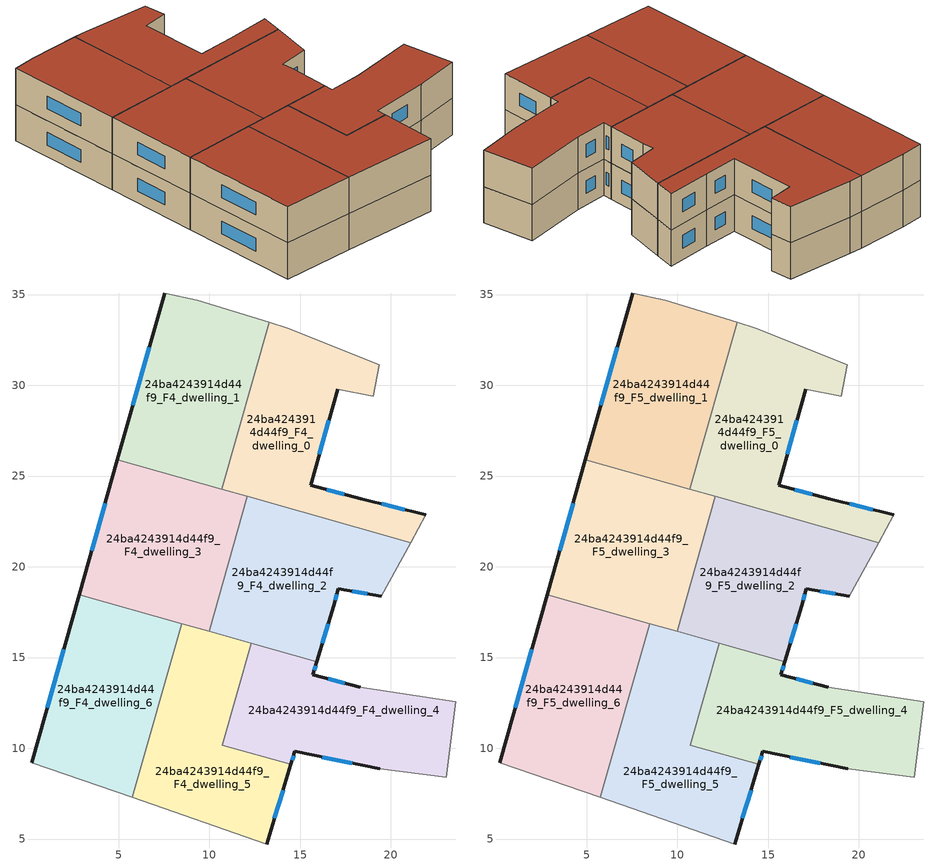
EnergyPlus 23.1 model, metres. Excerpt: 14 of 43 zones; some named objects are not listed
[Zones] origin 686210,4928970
24ba4243914d44f9_F4_dwelling_0
 floor to 24ba4243914d44f9_F3_dwelling_0 (EU_floor_Construction): 19.37,31.12 19.03,29.38 17.07,29.79 15.57,24.49 18.34,23.75 21.91,22.86 21.08,21.34 10.69,24.28 13.29,33.47 14.31,33.16 z12
 wall outside (EU_wall_Construction): 21.91,22.86 18.34,23.75 15.57,24.49 17.07,29.79 z12:15
 wall adiabatic (EU_wall_Construction): 17.07,29.79 19.03,29.38 19.37,31.12 14.31,33.16 13.29,33.47 / 21.08,21.34 21.91,22.86 z12:15
 wall to 24ba4243914d44f9_F4_dwelling_1 (EU_wall_Construction): 13.29,33.47 10.69,24.28 z12:15
 wall to 24ba4243914d44f9_F4_dwelling_2 (EU_wall_Construction): 12.08,23.88 21.08,21.34 z12:15
 wall to 24ba4243914d44f9_F4_dwelling_3 (EU_wall_Construction): 10.69,24.28 12.08,23.88 z12:15
 window (EU_Window_Construction): 16.06,26.21 16.58,28.06 / 17.44,23.99 16.47,24.25 / 20.75,23.15 19.5,23.46 z12.98:14.02
24ba4243914d44f9_F4_dwelling_1
 floor to 24ba4243914d44f9_F3_dwelling_1 (EU_floor_Construction): 13.29,33.47 10.69,24.28 4.93,25.91 7.53,35.08 9.32,34.7 z12
 wall outside (EU_wall_Construction): 7.53,35.08 4.93,25.91 z12:15
 wall adiabatic (EU_wall_Construction): 13.29,33.47 9.32,34.7 7.53,35.08 z12:15
 wall to 24ba4243914d44f9_F4_dwelling_3 (EU_wall_Construction): 4.93,25.91 10.69,24.28 z12:15
 window (EU_Window_Construction): 6.69,32.1 5.78,28.89 z12.98:14.02
24ba4243914d44f9_F4_dwelling_2
 floor to 24ba4243914d44f9_F3_dwelling_2 (EU_floor_Construction): 21.08,21.34 19.46,18.37 17.09,18.79 16.86,17.87 15.92,14.77 9.98,16.45 12.08,23.88 z12
 wall outside (EU_wall_Construction): 15.92,14.77 16.86,17.87 17.09,18.79 19.46,18.37 z12:15
 wall to 24ba4243914d44f9_F4_dwelling_3 (EU_wall_Construction): 12.08,23.88 9.98,16.45 z12:15
 wall adiabatic (EU_wall_Construction): 19.46,18.37 21.08,21.34 z12:15
 wall to 24ba4243914d44f9_F4_dwelling_4 (EU_wall_Construction): 12.3,15.79 15.92,14.77 z12:15
 wall to 24ba4243914d44f9_F4_dwelling_5 (EU_wall_Construction): 9.98,16.45 12.3,15.79 z12:15
 window (EU_Window_Construction): 17.86,18.65 18.69,18.5 / 16.94,18.16 17.02,18.49 / 16.22,15.77 16.55,16.86 z12.98:14.02
24ba4243914d44f9_F4_dwelling_3
 floor to 24ba4243914d44f9_F3_dwelling_3 (EU_floor_Construction): 12.08,23.88 9.98,16.45 2.83,18.47 4.93,25.91 z12
 wall outside (EU_wall_Construction): 4.93,25.91 2.83,18.47 z12:15
 wall to 24ba4243914d44f9_F4_dwelling_6 (EU_wall_Construction): 2.83,18.47 8.47,16.87 z12:15
 wall to 24ba4243914d44f9_F4_dwelling_5 (EU_wall_Construction): 8.47,16.87 9.98,16.45 z12:15
 window (EU_Window_Construction): 4.25,23.49 3.51,20.89 z12.98:14.02
24ba4243914d44f9_F4_dwelling_4
 floor to 24ba4243914d44f9_F3_dwelling_4 (EU_floor_Construction): 23.57,12.56 23.04,8.39 19.38,8.87 14.71,9.83 14.49,9.11 10.71,10.18 12.3,15.79 15.92,14.77 15.7,14.05 18.3,13.36 z12
 wall outside (EU_wall_Construction): 14.49,9.11 14.71,9.83 19.38,8.87 / 18.3,13.36 15.7,14.05 15.92,14.77 z12:15
 wall adiabatic (EU_wall_Construction): 19.38,8.87 23.04,8.39 23.57,12.56 18.3,13.36 z12:15
 wall to 24ba4243914d44f9_F4_dwelling_5 (EU_wall_Construction): 12.3,15.79 10.71,10.18 14.49,9.11 z12:15
 window (EU_Window_Construction): 16.23,9.51 17.86,9.18 / 14.56,9.34 14.64,9.59 / 15.77,14.29 15.85,14.54 / 17.46,13.58 16.55,13.83 z12.98:14.02
24ba4243914d44f9_F4_dwelling_5
 floor to 24ba4243914d44f9_F3_dwelling_5 (EU_floor_Construction): 12.3,15.79 10.71,10.18 14.49,9.11 13.15,4.72 5.76,7.29 8.47,16.87 z12
 wall outside (EU_wall_Construction): 13.15,4.72 14.49,9.11 z12:15
 wall adiabatic (EU_wall_Construction): 5.76,7.29 13.15,4.72 z12:15
 wall to 24ba4243914d44f9_F4_dwelling_6 (EU_wall_Construction): 8.47,16.87 5.76,7.29 z12:15
 window (EU_Window_Construction): 13.59,6.15 14.06,7.68 z12.98:14.02
24ba4243914d44f9_F4_dwelling_6
 floor to 24ba4243914d44f9_F3_dwelling_6 (EU_floor_Construction): 8.47,16.87 5.76,7.29 0.21,9.21 2.83,18.47 z12
 wall outside (EU_wall_Construction): 2.83,18.47 0.21,9.21 z12:15
 wall adiabatic (EU_wall_Construction): 0.21,9.21 5.76,7.29 z12:15
 window (EU_Window_Construction): 1.98,15.46 1.06,12.22 z12.98:14.02
24ba4243914d44f9_F5_dwelling_0
 floor to 24ba4243914d44f9_F4_dwelling_0 (EU_floor_Construction): 19.37,31.12 19.03,29.38 17.07,29.79 15.57,24.49 18.34,23.75 21.91,22.86 21.08,21.34 10.69,24.28 13.29,33.47 14.31,33.16 z15
 wall outside (EU_wall_Construction): 21.91,22.86 18.34,23.75 15.57,24.49 17.07,29.79 z15:18
 wall adiabatic (EU_wall_Construction): 17.07,29.79 19.03,29.38 19.37,31.12 14.31,33.16 13.29,33.47 / 21.08,21.34 21.91,22.86 z15:18
 wall to 24ba4243914d44f9_F5_dwelling_1 (EU_wall_Construction): 13.29,33.47 10.69,24.28 z15:18
 wall to 24ba4243914d44f9_F5_dwelling_2 (EU_wall_Construction): 12.08,23.88 21.08,21.34 z15:18
 wall to 24ba4243914d44f9_F5_dwelling_3 (EU_wall_Construction): 10.69,24.28 12.08,23.88 z15:18
 window (EU_Window_Construction): 16.06,26.21 16.58,28.06 / 17.44,23.99 16.47,24.25 / 20.75,23.15 19.5,23.46 z15.98:17.02
 roof outside (EU_roof_Construction): 21.08,21.34 21.91,22.86 18.34,23.75 15.57,24.49 17.07,29.79 19.03,29.38 19.37,31.12 14.31,33.16 13.29,33.47 10.69,24.28 z18
24ba4243914d44f9_F5_dwelling_1
 floor to 24ba4243914d44f9_F4_dwelling_1 (EU_floor_Construction): 13.29,33.47 10.69,24.28 4.93,25.91 7.53,35.08 9.32,34.7 z15
 wall outside (EU_wall_Construction): 7.53,35.08 4.93,25.91 z15:18
 wall adiabatic (EU_wall_Construction): 13.29,33.47 9.32,34.7 7.53,35.08 z15:18
 wall to 24ba4243914d44f9_F5_dwelling_3 (EU_wall_Construction): 4.93,25.91 10.69,24.28 z15:18
 window (EU_Window_Construction): 6.69,32.1 5.78,28.89 z15.98:17.02
 roof outside (EU_roof_Construction): 10.69,24.28 13.29,33.47 9.32,34.7 7.53,35.08 4.93,25.91 z18
24ba4243914d44f9_F5_dwelling_2
 floor to 24ba4243914d44f9_F4_dwelling_2 (EU_floor_Construction): 21.08,21.34 19.46,18.37 17.09,18.79 16.86,17.87 15.92,14.77 9.98,16.45 12.08,23.88 z15
 wall outside (EU_wall_Construction): 15.92,14.77 16.86,17.87 17.09,18.79 19.46,18.37 z15:18
 wall to 24ba4243914d44f9_F5_dwelling_3 (EU_wall_Construction): 12.08,23.88 9.98,16.45 z15:18
 wall adiabatic (EU_wall_Construction): 19.46,18.37 21.08,21.34 z15:18
 wall to 24ba4243914d44f9_F5_dwelling_4 (EU_wall_Construction): 12.3,15.79 15.92,14.77 z15:18
 wall to 24ba4243914d44f9_F5_dwelling_5 (EU_wall_Construction): 9.98,16.45 12.3,15.79 z15:18
 window (EU_Window_Construction): 17.86,18.65 18.69,18.5 / 16.94,18.16 17.02,18.49 / 16.22,15.77 16.55,16.86 z15.98:17.02
 roof outside (EU_roof_Construction): 19.46,18.37 21.08,21.34 12.08,23.88 9.98,16.45 15.92,14.77 16.86,17.87 17.09,18.79 z18
24ba4243914d44f9_F5_dwelling_3
 floor to 24ba4243914d44f9_F4_dwelling_3 (EU_floor_Construction): 12.08,23.88 9.98,16.45 2.83,18.47 4.93,25.91 z15
 wall outside (EU_wall_Construction): 4.93,25.91 2.83,18.47 z15:18
 wall to 24ba4243914d44f9_F5_dwelling_6 (EU_wall_Construction): 2.83,18.47 8.47,16.87 z15:18
 wall to 24ba4243914d44f9_F5_dwelling_5 (EU_wall_Construction): 8.47,16.87 9.98,16.45 z15:18
 window (EU_Window_Construction): 4.25,23.49 3.51,20.89 z15.98:17.02
 roof outside (EU_roof_Construction): 9.98,16.45 12.08,23.88 4.93,25.91 2.83,18.47 z18
24ba4243914d44f9_F5_dwelling_4
 floor to 24ba4243914d44f9_F4_dwelling_4 (EU_floor_Construction): 23.57,12.56 23.04,8.39 19.38,8.87 14.71,9.83 14.49,9.11 10.71,10.18 12.3,15.79 15.92,14.77 15.7,14.05 18.3,13.36 z15
 wall outside (EU_wall_Construction): 14.49,9.11 14.71,9.83 19.38,8.87 / 18.3,13.36 15.7,14.05 15.92,14.77 z15:18
 wall adiabatic (EU_wall_Construction): 19.38,8.87 23.04,8.39 23.57,12.56 18.3,13.36 z15:18
 wall to 24ba4243914d44f9_F5_dwelling_5 (EU_wall_Construction): 12.3,15.79 10.71,10.18 14.49,9.11 z15:18
 window (EU_Window_Construction): 16.23,9.51 17.86,9.18 / 14.56,9.34 14.64,9.59 / 15.77,14.29 15.85,14.54 / 17.46,13.58 16.55,13.83 z15.98:17.02
 roof outside (EU_roof_Construction): 23.04,8.39 23.57,12.56 18.3,13.36 15.7,14.05 15.92,14.77 12.3,15.79 10.71,10.18 14.49,9.11 14.71,9.83 19.38,8.87 z18
24ba4243914d44f9_F5_dwelling_5
 floor to 24ba4243914d44f9_F4_dwelling_5 (EU_floor_Construction): 12.3,15.79 10.71,10.18 14.49,9.11 13.15,4.72 5.76,7.29 8.47,16.87 z15
 wall outside (EU_wall_Construction): 13.15,4.72 14.49,9.11 z15:18
 wall adiabatic (EU_wall_Construction): 5.76,7.29 13.15,4.72 z15:18
 wall to 24ba4243914d44f9_F5_dwelling_6 (EU_wall_Construction): 8.47,16.87 5.76,7.29 z15:18
 window (EU_Window_Construction): 13.59,6.15 14.06,7.68 z15.98:17.02
 roof outside (EU_roof_Construction): 13.15,4.72 14.49,9.11 10.71,10.18 12.3,15.79 8.47,16.87 5.76,7.29 z18
24ba4243914d44f9_F5_dwelling_6
 floor to 24ba4243914d44f9_F4_dwelling_6 (EU_floor_Construction): 8.47,16.87 5.76,7.29 0.21,9.21 2.83,18.47 z15
 wall outside (EU_wall_Construction): 2.83,18.47 0.21,9.21 z15:18
 wall adiabatic (EU_wall_Construction): 0.21,9.21 5.76,7.29 z15:18
 window (EU_Window_Construction): 1.98,15.46 1.06,12.22 z15.98:17.02
 roof outside (EU_roof_Construction): 5.76,7.29 8.47,16.87 2.83,18.47 0.21,9.21 z18
[Building]
EU S2 Campaign: North Axis=0; Terrain=City; Solar Distribution=FullExterior
[Site:Location]
Bologna: Latitude=44.5; Longitude=11.25; Time Zone=1; Elevation=37
[SizingPeriod:WeatherFileDays]
AnnualSizingPeriod: Begin Month=1; Begin Day of Month=1; End Month=12; End Day of Month=31; Day of Week for Start Day=Monday; Use Weather File Daylight Saving Period=No; Use Weather File Rain and Snow Indicators=No
[MATERIAL]
EU_InternalMass_Material: Roughness=MediumRough; Thickness=0.1; Conductivity=1; Density=1800; Specific Heat=900; Thermal Absorptance=0.9; Solar Absorptance=0.7; Visible Absorptance=0.7
[MATERIAL:NOMASS] Roughness=MediumRough; Thermal Absorptance=0.9; Solar Absorptance=0.7; Visible Absorptance=0.7
Name | Thermal Resistance
EU_wall_NoMass | 0.905828
EU_roof_NoMass | 0.37593
EU_floor_NoMass | 0.67114
[WINDOWMATERIAL:SIMPLEGLAZINGSYSTEM]
EU_Window_SimpleGlazing: UFactor=4.52486; Solar Heat Gain Coefficient=0.85; Visible Transmittance=0.85
[CONSTRUCTION]
EU_wall_Construction: EU_wall_NoMass
EU_roof_Construction: EU_roof_NoMass
EU_floor_Construction: EU_floor_NoMass
EU_Window_Construction: EU_Window_SimpleGlazing
EU_InternalMass_Construction: EU_InternalMass_Material
[ZONE] Type=1; Multiplier=1; Ceiling Height=autocalculate; Floor Area=autocalculate; Part of Total Floor Area=Yes
Name | Volume
24ba4243914d44f9_F4_dwelling_0; 24ba4243914d44f9_F5_dwelling_0 | 172.261
24ba4243914d44f9_F4_dwelling_1; 24ba4243914d44f9_F5_dwelling_1 | 172.247
24ba4243914d44f9_F4_dwelling_2; 24ba4243914d44f9_F5_dwelling_2 | 172.24
24ba4243914d44f9_F4_dwelling_3; 24ba4243914d44f9_F5_dwelling_3 | 172.25
24ba4243914d44f9_F4_dwelling_4; 24ba4243914d44f9_F5_dwelling_4 | 172.252
24ba4243914d44f9_F4_dwelling_5; 24ba4243914d44f9_F5_dwelling_5 | 172.239
24ba4243914d44f9_F4_dwelling_6; 24ba4243914d44f9_F5_dwelling_6 | 172.246
[INTERNALMASS] Construction=EU_InternalMass_Construction
Name | Zone or ZoneList | Surface Area
24ba4243914d44f9_F4_dwelling_0_EU_InternalMass | 24ba4243914d44f9_F4_dwelling_0 | 57.4202
24ba4243914d44f9_F4_dwelling_1_EU_InternalMass | 24ba4243914d44f9_F4_dwelling_1 | 57.4157
24ba4243914d44f9_F4_dwelling_2_EU_InternalMass | 24ba4243914d44f9_F4_dwelling_2 | 57.4136
24ba4243914d44f9_F4_dwelling_3_EU_InternalMass | 24ba4243914d44f9_F4_dwelling_3 | 57.419
24ba4243914d44f9_F4_dwelling_4_EU_InternalMass | 24ba4243914d44f9_F4_dwelling_4 | 57.4163
24ba4243914d44f9_F4_dwelling_5_EU_InternalMass | 24ba4243914d44f9_F4_dwelling_5 | 57.4128
24ba4243914d44f9_F4_dwelling_6_EU_InternalMass | 24ba4243914d44f9_F4_dwelling_6 | 57.4177
24ba4243914d44f9_F5_dwelling_0_EU_InternalMass | 24ba4243914d44f9_F5_dwelling_0 | 57.4202
24ba4243914d44f9_F5_dwelling_1_EU_InternalMass | 24ba4243914d44f9_F5_dwelling_1 | 57.4157
24ba4243914d44f9_F5_dwelling_2_EU_InternalMass | 24ba4243914d44f9_F5_dwelling_2 | 57.4136
24ba4243914d44f9_F5_dwelling_3_EU_InternalMass | 24ba4243914d44f9_F5_dwelling_3 | 57.419
24ba4243914d44f9_F5_dwelling_4_EU_InternalMass | 24ba4243914d44f9_F5_dwelling_4 | 57.4163
24ba4243914d44f9_F5_dwelling_5_EU_InternalMass | 24ba4243914d44f9_F5_dwelling_5 | 57.4128
24ba4243914d44f9_F5_dwelling_6_EU_InternalMass | 24ba4243914d44f9_F5_dwelling_6 | 57.4177
[OTHEREQUIPMENT] Fuel Type=Electricity; Design Level Calculation Method=Watts/Area; Power per Zone Floor Area=1; Fraction Latent=0; Fraction Radiant=0; Fraction Lost=0; Carbon Dioxide Generation Rate=0; EndUse Subcategory=EU_Step8_InternalGains
Name | Zone or ZoneList or Space or SpaceList | Schedule
EU_Step8_InternalGain_24ba4243914d44f9_F4_dwelling_0_f000 | 24ba4243914d44f9_F4_dwelling_0 | EU_Step8_GainSchedule_24ba4243914d44f9_F4_dwelling_0_f000
EU_Step8_InternalGain_24ba4243914d44f9_F4_dwelling_1_f000 | 24ba4243914d44f9_F4_dwelling_1 | EU_Step8_GainSchedule_24ba4243914d44f9_F4_dwelling_1_f000
EU_Step8_InternalGain_24ba4243914d44f9_F4_dwelling_2_f000 | 24ba4243914d44f9_F4_dwelling_2 | EU_Step8_GainSchedule_24ba4243914d44f9_F4_dwelling_2_f000
EU_Step8_InternalGain_24ba4243914d44f9_F4_dwelling_3_f000 | 24ba4243914d44f9_F4_dwelling_3 | EU_Step8_GainSchedule_24ba4243914d44f9_F4_dwelling_3_f000
EU_Step8_InternalGain_24ba4243914d44f9_F4_dwelling_4_f000 | 24ba4243914d44f9_F4_dwelling_4 | EU_Step8_GainSchedule_24ba4243914d44f9_F4_dwelling_4_f000
EU_Step8_InternalGain_24ba4243914d44f9_F4_dwelling_5_f000 | 24ba4243914d44f9_F4_dwelling_5 | EU_Step8_GainSchedule_24ba4243914d44f9_F4_dwelling_5_f000
EU_Step8_InternalGain_24ba4243914d44f9_F4_dwelling_6_f000 | 24ba4243914d44f9_F4_dwelling_6 | EU_Step8_GainSchedule_24ba4243914d44f9_F4_dwelling_6_f000
EU_Step8_InternalGain_24ba4243914d44f9_F5_dwelling_0_f000 | 24ba4243914d44f9_F5_dwelling_0 | EU_Step8_GainSchedule_24ba4243914d44f9_F5_dwelling_0_f000
EU_Step8_InternalGain_24ba4243914d44f9_F5_dwelling_1_f000 | 24ba4243914d44f9_F5_dwelling_1 | EU_Step8_GainSchedule_24ba4243914d44f9_F5_dwelling_1_f000
EU_Step8_InternalGain_24ba4243914d44f9_F5_dwelling_2_f000 | 24ba4243914d44f9_F5_dwelling_2 | EU_Step8_GainSchedule_24ba4243914d44f9_F5_dwelling_2_f000
EU_Step8_InternalGain_24ba4243914d44f9_F5_dwelling_3_f000 | 24ba4243914d44f9_F5_dwelling_3 | EU_Step8_GainSchedule_24ba4243914d44f9_F5_dwelling_3_f000
EU_Step8_InternalGain_24ba4243914d44f9_F5_dwelling_4_f000 | 24ba4243914d44f9_F5_dwelling_4 | EU_Step8_GainSchedule_24ba4243914d44f9_F5_dwelling_4_f000
EU_Step8_InternalGain_24ba4243914d44f9_F5_dwelling_5_f000 | 24ba4243914d44f9_F5_dwelling_5 | EU_Step8_GainSchedule_24ba4243914d44f9_F5_dwelling_5_f000
EU_Step8_InternalGain_24ba4243914d44f9_F5_dwelling_6_f000 | 24ba4243914d44f9_F5_dwelling_6 | EU_Step8_GainSchedule_24ba4243914d44f9_F5_dwelling_6_f000
[ZONEVENTILATION:DESIGNFLOWRATE] Schedule=EU_AlwaysOn; Design Flow Rate Calculation Method=AirChanges/Hour; Air Changes per Hour=0.73129; Ventilation Type=Natural; Fan Pressure Rise=0; Fan Total Efficiency=1; Constant Term Coefficient=1; Temperature Term Coefficient=0; Velocity Term Coefficient=0; Velocity Squared Term Coefficient=0; Minimum Indoor Temperature=-100; Maximum Indoor Temperature=100; Delta Temperature=-100; Minimum Outdoor Temperature=-100; Maximum Outdoor Temperature=100; Maximum Wind Speed=40
Name | Zone or ZoneList or Space or SpaceList
EU_ConstantAir_24ba4243914d44f9_F4_dwelling_0 | 24ba4243914d44f9_F4_dwelling_0
EU_ConstantAir_24ba4243914d44f9_F4_dwelling_1 | 24ba4243914d44f9_F4_dwelling_1
EU_ConstantAir_24ba4243914d44f9_F4_dwelling_2 | 24ba4243914d44f9_F4_dwelling_2
EU_ConstantAir_24ba4243914d44f9_F4_dwelling_3 | 24ba4243914d44f9_F4_dwelling_3
EU_ConstantAir_24ba4243914d44f9_F4_dwelling_4 | 24ba4243914d44f9_F4_dwelling_4
EU_ConstantAir_24ba4243914d44f9_F4_dwelling_5 | 24ba4243914d44f9_F4_dwelling_5
EU_ConstantAir_24ba4243914d44f9_F4_dwelling_6 | 24ba4243914d44f9_F4_dwelling_6
EU_ConstantAir_24ba4243914d44f9_F5_dwelling_0 | 24ba4243914d44f9_F5_dwelling_0
EU_ConstantAir_24ba4243914d44f9_F5_dwelling_1 | 24ba4243914d44f9_F5_dwelling_1
EU_ConstantAir_24ba4243914d44f9_F5_dwelling_2 | 24ba4243914d44f9_F5_dwelling_2
EU_ConstantAir_24ba4243914d44f9_F5_dwelling_3 | 24ba4243914d44f9_F5_dwelling_3
EU_ConstantAir_24ba4243914d44f9_F5_dwelling_4 | 24ba4243914d44f9_F5_dwelling_4
EU_ConstantAir_24ba4243914d44f9_F5_dwelling_5 | 24ba4243914d44f9_F5_dwelling_5
EU_ConstantAir_24ba4243914d44f9_F5_dwelling_6 | 24ba4243914d44f9_F5_dwelling_6
[HVACTEMPLATE:ZONE:IDEALLOADSAIRSYSTEM] System Availability Schedule=EU_AlwaysOn; Maximum Heating Supply Air Temperature=50; Minimum Cooling Supply Air Temperature=13; Maximum Heating Supply Air Humidity Ratio=0.0156; Minimum Cooling Supply Air Humidity Ratio=0.0077; Heating Limit=NoLimit; Cooling Limit=NoLimit; Heating Availability Schedule=EU_AlwaysOn; Cooling Availability Schedule=EU_CoolingOff; Dehumidification Control Type=ConstantSensibleHeatRatio; Cooling Sensible Heat Ratio=0.7; Dehumidification Setpoint=60; Humidification Control Type=None; Humidification Setpoint=30; Outdoor Air Method=None; Outdoor Air Flow Rate per Person=0.00944; Outdoor Air Flow Rate per Zone Floor Area=0; Outdoor Air Flow Rate per Zone=0; Demand Controlled Ventilation Type=None; Outdoor Air Economizer Type=NoEconomizer; Heat Recovery Type=None; Sensible Heat Recovery Effectiveness=0.7; Latent Heat Recovery Effectiveness=0.65
Name | Template Thermostat
24ba4243914d44f9_F4_dwelling_0 | EU_HeatOnly_24ba4243914d44f9_F4_dwelling_0
24ba4243914d44f9_F4_dwelling_1 | EU_HeatOnly_24ba4243914d44f9_F4_dwelling_1
24ba4243914d44f9_F4_dwelling_2 | EU_HeatOnly_24ba4243914d44f9_F4_dwelling_2
24ba4243914d44f9_F4_dwelling_3 | EU_HeatOnly_24ba4243914d44f9_F4_dwelling_3
24ba4243914d44f9_F4_dwelling_4 | EU_HeatOnly_24ba4243914d44f9_F4_dwelling_4
24ba4243914d44f9_F4_dwelling_5 | EU_HeatOnly_24ba4243914d44f9_F4_dwelling_5
24ba4243914d44f9_F4_dwelling_6 | EU_HeatOnly_24ba4243914d44f9_F4_dwelling_6
24ba4243914d44f9_F5_dwelling_0 | EU_HeatOnly_24ba4243914d44f9_F5_dwelling_0
24ba4243914d44f9_F5_dwelling_1 | EU_HeatOnly_24ba4243914d44f9_F5_dwelling_1
24ba4243914d44f9_F5_dwelling_2 | EU_HeatOnly_24ba4243914d44f9_F5_dwelling_2
24ba4243914d44f9_F5_dwelling_3 | EU_HeatOnly_24ba4243914d44f9_F5_dwelling_3
24ba4243914d44f9_F5_dwelling_4 | EU_HeatOnly_24ba4243914d44f9_F5_dwelling_4
24ba4243914d44f9_F5_dwelling_5 | EU_HeatOnly_24ba4243914d44f9_F5_dwelling_5
24ba4243914d44f9_F5_dwelling_6 | EU_HeatOnly_24ba4243914d44f9_F5_dwelling_6
[SIZING:ZONE] Zone Cooling Design Supply Air Temperature Input Method=SupplyAirTemperature; Zone Cooling Design Supply Air Temperature=13; Zone Heating Design Supply Air Temperature Input Method=SupplyAirTemperature; Zone Heating Design Supply Air Temperature=50; Zone Cooling Design Supply Air Humidity Ratio=0.008; Zone Heating Design Supply Air Humidity Ratio=0.008; Cooling Design Air Flow Method=DesignDay; Cooling Design Air Flow Rate=0; Cooling Minimum Air Flow per Zone Floor Area=0.000762; Cooling Minimum Air Flow=0; Cooling Minimum Air Flow Fraction=0.2; Heating Design Air Flow Method=DesignDay; Heating Design Air Flow Rate=0; Heating Maximum Air Flow per Zone Floor Area=0.002032; Heating Maximum Air Flow=0.141576; Heating Maximum Air Flow Fraction=0.3; Account for Dedicated Outdoor Air System=No; Dedicated Outdoor Air System Control Strategy=NeutralSupplyAir; Dedicated Outdoor Air Low Setpoint Temperature for Design=autosize; Dedicated Outdoor Air High Setpoint Temperature for Design=autosize; Zone Load Sizing Method=Sensible Load Only No Latent Load; Zone Latent Cooling Design Supply Air Humidity Ratio Input Method=HumidityRatioDifference; Zone Cooling Design Supply Air Humidity Ratio Difference=0.005; Zone Latent Heating Design Supply Air Humidity Ratio Input Method=HumidityRatioDifference; Zone Humidification Design Supply Air Humidity Ratio Difference=0.005
24ba4243914d44f9_F4_dwelling_0; 24ba4243914d44f9_F4_dwelling_1; 24ba4243914d44f9_F4_dwelling_2; 24ba4243914d44f9_F4_dwelling_3; 24ba4243914d44f9_F4_dwelling_4; 24ba4243914d44f9_F4_dwelling_5; 24ba4243914d44f9_F4_dwelling_6; 24ba4243914d44f9_F5_dwelling_0; 24ba4243914d44f9_F5_dwelling_1; 24ba4243914d44f9_F5_dwelling_2; 24ba4243914d44f9_F5_dwelling_3; 24ba4243914d44f9_F5_dwelling_4; 24ba4243914d44f9_F5_dwelling_5; 24ba4243914d44f9_F5_dwelling_6
[SCHEDULE:CONSTANT]
Name | Hourly Value
EU_AlwaysOn | 1
EU_CoolingOff | 0
[SCHEDULE:FILE] Column Number=1; Rows to Skip at Top=0; Number of Hours of Data=8760; Column Separator=Comma; Interpolate to Timestep=No; Minutes per Item=60; Adjust Schedule for Daylight Savings=Yes
Name | File
EU_Step8_GainSchedule_24ba4243914d44f9_F4_dwelling_0_f000 | ../../schedules/24ba4243914d44f9/24ba4243914d44f9_F4_dwelling_0_f000_gain.csv
EU_Step8_GainSchedule_24ba4243914d44f9_F4_dwelling_1_f000 | ../../schedules/24ba4243914d44f9/24ba4243914d44f9_F4_dwelling_1_f000_gain.csv
EU_Step8_GainSchedule_24ba4243914d44f9_F4_dwelling_2_f000 | ../../schedules/24ba4243914d44f9/24ba4243914d44f9_F4_dwelling_2_f000_gain.csv
EU_Step8_GainSchedule_24ba4243914d44f9_F4_dwelling_3_f000 | ../../schedules/24ba4243914d44f9/24ba4243914d44f9_F4_dwelling_3_f000_gain.csv
EU_Step8_GainSchedule_24ba4243914d44f9_F4_dwelling_4_f000 | ../../schedules/24ba4243914d44f9/24ba4243914d44f9_F4_dwelling_4_f000_gain.csv
EU_Step8_GainSchedule_24ba4243914d44f9_F4_dwelling_5_f000 | ../../schedules/24ba4243914d44f9/24ba4243914d44f9_F4_dwelling_5_f000_gain.csv
EU_Step8_GainSchedule_24ba4243914d44f9_F4_dwelling_6_f000 | ../../schedules/24ba4243914d44f9/24ba4243914d44f9_F4_dwelling_6_f000_gain.csv
EU_Step8_GainSchedule_24ba4243914d44f9_F5_dwelling_0_f000 | ../../schedules/24ba4243914d44f9/24ba4243914d44f9_F5_dwelling_0_f000_gain.csv
EU_Step8_GainSchedule_24ba4243914d44f9_F5_dwelling_1_f000 | ../../schedules/24ba4243914d44f9/24ba4243914d44f9_F5_dwelling_1_f000_gain.csv
EU_Step8_GainSchedule_24ba4243914d44f9_F5_dwelling_2_f000 | ../../schedules/24ba4243914d44f9/24ba4243914d44f9_F5_dwelling_2_f000_gain.csv
EU_Step8_GainSchedule_24ba4243914d44f9_F5_dwelling_3_f000 | ../../schedules/24ba4243914d44f9/24ba4243914d44f9_F5_dwelling_3_f000_gain.csv
EU_Step8_GainSchedule_24ba4243914d44f9_F5_dwelling_4_f000 | ../../schedules/24ba4243914d44f9/24ba4243914d44f9_F5_dwelling_4_f000_gain.csv
EU_Step8_GainSchedule_24ba4243914d44f9_F5_dwelling_5_f000 | ../../schedules/24ba4243914d44f9/24ba4243914d44f9_F5_dwelling_5_f000_gain.csv
EU_Step8_GainSchedule_24ba4243914d44f9_F5_dwelling_6_f000 | ../../schedules/24ba4243914d44f9/24ba4243914d44f9_F5_dwelling_6_f000_gain.csv
